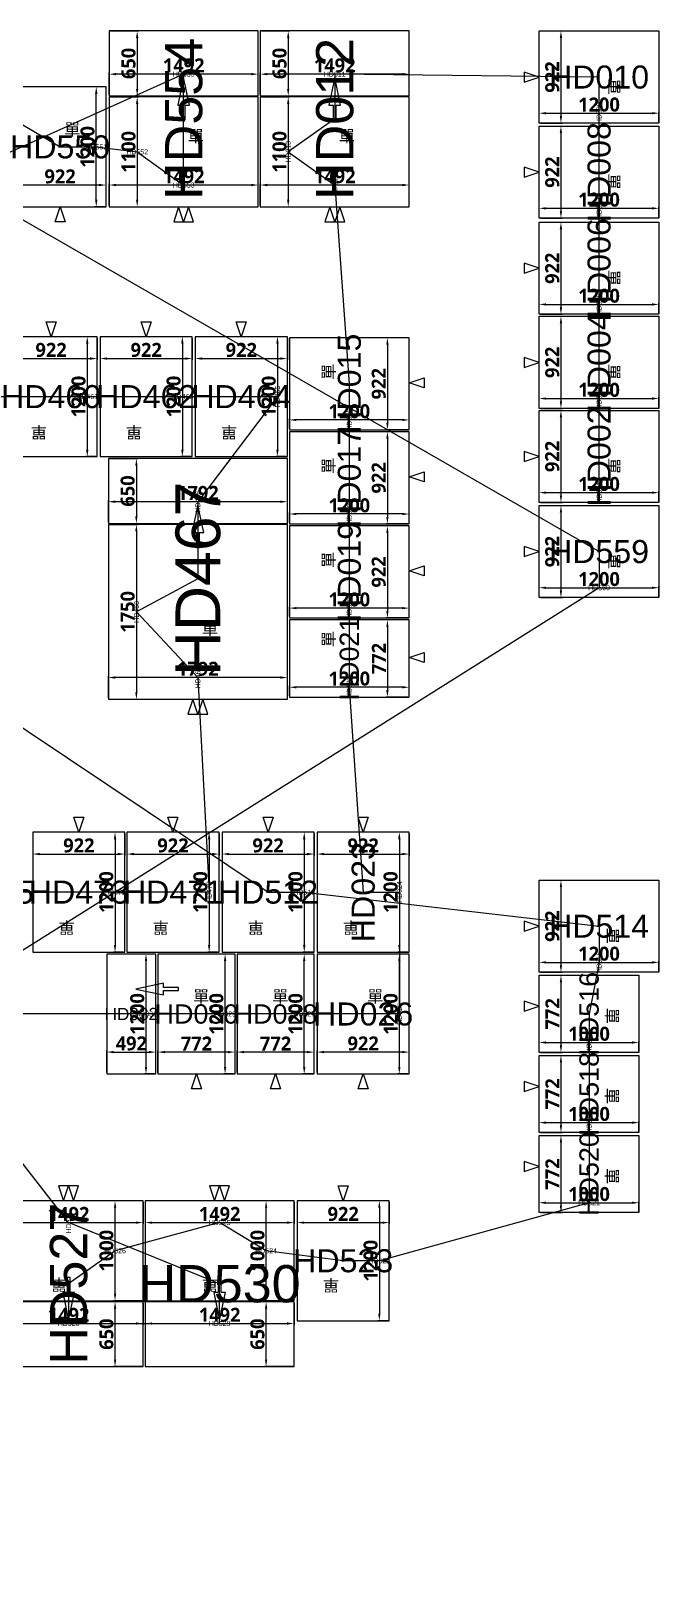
# Model space of a CAD drawing. Header units: millimetres. Extents: x -5972 to 42157, y -1056 to 27932.
# Drawn here: x 35871 to 42157, y 12348 to 27874 of the extents above; entities that cross this region are included whole.
import ezdxf
from ezdxf.enums import TextEntityAlignment as Align

# ---------------------------------------------------------------- set-up
doc = ezdxf.new("R2010")
doc.units = ezdxf.units.MM
for name, color, linetype in [('PREDICTION_ROUTE', 5, 'Continuous'), ('ROUTE_TEXT', 3, 'Continuous'), ('動線', 6, 'Continuous'), ('單層倉', 5, 'Continuous'), ('文字', 7, 'Continuous'), ('標註', 252, 'Continuous')]:
    doc.layers.add(name, color=color, linetype=linetype)
doc.styles.get("Standard").update_dxf_attribs({"font": 'arial.ttf'})
doc.styles.add('新細明體', font='')
doc.styles.add('黑體', font='')
doc.styles.get('新細明體').set_extended_font_data('PMingLiU')
doc.styles.get('黑體').set_extended_font_data('Microsoft JhengHei', bold=True)

msp = doc.modelspace()

# ---------------------------------------------------------------- linework, layer by layer
at = {"layer": 'PREDICTION_ROUTE'}
for points in [[(33253, 27442), (41557, 22663), (41557, 22301), (8144, 1286)], [(34925, 27442), (36162, 26714), (36524, 26714), (36934, 26664), (37399, 26332), (37399, 26994), (37399, 27442), (34925, 26332)], [(41557, 23253), (41557, 23615), (41557, 24195), (41557, 24557), (41557, 25137), (41557, 25499), (41557, 26099), (41557, 26461), (41557, 27051), (41557, 27413), (38911, 27442), (38911, 26994), (38446, 26664), (38911, 26332), (39057, 24343), (39057, 23981), (39057, 23401), (39057, 23039), (39057, 22459), (39057, 22097), (39057, 21592), (39057, 21305), (39196, 19254), (39558, 19254), (39558, 18034), (39196, 18034), (38606, 18034), (38319, 18034), (37814, 18034), (37527, 18034), (37022, 18034), (36875, 18034), (35645, 18034)], [(35492, 24214), (36072, 24214), (36434, 24214), (37024, 24214), (37386, 24214), (37976, 24214), (38338, 24214), (37541, 23162), (37541, 22389), (36926, 22059), (37541, 21402), (37654, 19254), (37292, 19254), (36712, 19254), (36350, 19254), (35760, 19254)], [(35033, 21402), (38244, 19254), (38606, 19254), (41557, 18913), (41557, 18551), (41457, 18036), (41457, 17749), (41457, 17234), (41457, 16947), (41457, 16432), (41457, 16145), (39358, 15564), (38996, 15564), (38224, 15664), (37759, 15946), (36712, 15664), (36247, 15334), (36247, 14936), (37759, 14936), (37759, 15334), (36247, 15946), (32009, 21402)]]:
    msp.add_lwpolyline(points, dxfattribs=at)
at = {"layer": '動線', "lineweight": -3}
for p, q in [((37399, 27408), (37340, 27133)), ((37458, 27133), (37399, 27408)), ((38911, 27408), (38852, 27133)), ((38970, 27133), (38911, 27408)), ((40957, 27413), (40807, 27463)), ((40807, 27463), (40807, 27363)), ((40807, 27363), (40957, 27413)), ((37340, 27133), (37384, 27133)), ((37384, 27133), (37384, 26983)), ((37414, 26983), (37414, 27133)), ((37414, 27133), (37458, 27133)), ((38852, 27133), (38896, 27133)), ((38896, 27133), (38896, 26983)), ((38926, 26983), (38926, 27133)), ((38926, 27133), (38970, 27133)), ((37384, 26983), (37414, 26983)), ((38896, 26983), (38926, 26983)), ((40957, 26461), (40807, 26511)), ((40807, 26511), (40807, 26411)), ((40807, 26411), (40957, 26461)), ((36112, 25964), (36162, 26114)), ((36112, 25964), (36162, 26114)), ((36162, 26114), (36212, 25964)), ((36162, 26114), (36212, 25964)), ((37349, 26114), (37299, 25964)), ((37399, 25964), (37349, 26114)), ((37449, 26114), (37399, 25964)), ((37499, 25964), (37449, 26114)), ((38861, 26114), (38811, 25964)), ((38911, 25964), (38861, 26114)), ((38961, 26114), (38911, 25964)), ((39011, 25964), (38961, 26114)), ((36212, 25964), (36112, 25964)), ((36212, 25964), (36112, 25964)), ((37299, 25964), (37399, 25964)), ((37399, 25964), (37499, 25964)), ((38811, 25964), (38911, 25964)), ((38911, 25964), (39011, 25964)), ((40957, 25499), (40807, 25549)), ((40807, 25549), (40807, 25449)), ((40807, 25449), (40957, 25499)), ((36072, 24814), (36022, 24964)), ((36022, 24964), (36122, 24964)), ((36072, 24814), (36022, 24964)), ((36022, 24964), (36122, 24964)), ((36122, 24964), (36072, 24814)), ((36122, 24964), (36072, 24814)), ((37024, 24814), (36974, 24964)), ((36974, 24964), (37074, 24964)), ((37024, 24814), (36974, 24964)), ((36974, 24964), (37074, 24964)), ((37074, 24964), (37024, 24814)), ((37074, 24964), (37024, 24814)), ((37976, 24814), (37926, 24964)), ((37926, 24964), (38026, 24964)), ((37976, 24814), (37926, 24964)), ((37926, 24964), (38026, 24964)), ((38026, 24964), (37976, 24814)), ((38026, 24964), (37976, 24814)), ((40957, 24557), (40807, 24607)), ((40807, 24607), (40807, 24507)), ((40807, 24507), (40957, 24557)), ((39657, 24353), (39807, 24403)), ((39657, 24353), (39807, 24403)), ((39807, 24403), (39807, 24303)), ((39807, 24403), (39807, 24303)), ((39807, 24303), (39657, 24353)), ((39807, 24303), (39657, 24353)), ((40957, 23615), (40807, 23665)), ((40807, 23665), (40807, 23565)), ((40807, 23565), (40957, 23615)), ((39657, 23411), (39807, 23461)), ((39657, 23411), (39807, 23461)), ((39807, 23461), (39807, 23361)), ((39807, 23461), (39807, 23361)), ((39807, 23361), (39657, 23411)), ((39807, 23361), (39657, 23411)), ((37541, 23128), (37482, 22853)), ((37600, 22853), (37541, 23128)), ((37482, 22853), (37526, 22853)), ((37526, 22853), (37526, 22703)), ((37556, 22703), (37556, 22853)), ((37556, 22853), (37600, 22853)), ((37526, 22703), (37556, 22703)), ((40957, 22663), (40807, 22713)), ((40807, 22713), (40807, 22613)), ((39657, 22469), (39807, 22519)), ((39657, 22469), (39807, 22519)), ((39807, 22519), (39807, 22419)), ((39807, 22519), (39807, 22419)), ((40807, 22613), (40957, 22663)), ((39807, 22419), (39657, 22469)), ((39807, 22419), (39657, 22469)), ((39657, 21602), (39807, 21652)), ((39657, 21602), (39807, 21652)), ((39807, 21552), (39657, 21602)), ((39807, 21552), (39657, 21602)), ((39807, 21652), (39807, 21552)), ((39807, 21652), (39807, 21552)), ((37491, 21184), (37441, 21034)), ((37541, 21034), (37491, 21184)), ((37591, 21184), (37541, 21034)), ((37641, 21034), (37591, 21184)), ((37441, 21034), (37541, 21034)), ((37541, 21034), (37641, 21034)), ((36350, 19854), (36300, 20004)), ((36300, 20004), (36400, 20004)), ((36350, 19854), (36300, 20004)), ((36300, 20004), (36400, 20004)), ((36400, 20004), (36350, 19854)), ((36400, 20004), (36350, 19854)), ((37292, 19854), (37242, 20004)), ((37242, 20004), (37342, 20004)), ((37292, 19854), (37242, 20004)), ((37242, 20004), (37342, 20004)), ((37342, 20004), (37292, 19854)), ((37342, 20004), (37292, 19854)), ((38244, 19854), (38194, 20004)), ((38194, 20004), (38294, 20004)), ((38244, 19854), (38194, 20004)), ((38194, 20004), (38294, 20004)), ((38294, 20004), (38244, 19854)), ((38294, 20004), (38244, 19854)), ((39196, 19854), (39146, 20004)), ((39146, 20004), (39246, 20004)), ((39196, 19854), (39146, 20004)), ((39146, 20004), (39246, 20004)), ((39246, 20004), (39196, 19854)), ((39246, 20004), (39196, 19854)), ((40957, 18913), (40807, 18963)), ((40807, 18963), (40807, 18863)), ((40807, 18863), (40957, 18913)), ((37196, 18343), (36921, 18284)), ((37196, 18299), (37196, 18343)), ((36921, 18284), (37196, 18225)), ((37346, 18299), (37196, 18299)), ((37196, 18269), (37346, 18269)), ((37196, 18225), (37196, 18269)), ((37346, 18269), (37346, 18299)), ((40957, 18111), (40807, 18161)), ((40807, 18161), (40807, 18061)), ((40807, 18061), (40957, 18111)), ((37477, 17284), (37527, 17434)), ((37477, 17284), (37527, 17434)), ((37527, 17434), (37577, 17284)), ((37527, 17434), (37577, 17284)), ((38269, 17284), (38319, 17434)), ((38269, 17284), (38319, 17434)), ((38319, 17434), (38369, 17284)), ((38319, 17434), (38369, 17284)), ((39146, 17284), (39196, 17434)), ((39146, 17284), (39196, 17434)), ((39196, 17434), (39246, 17284)), ((39196, 17434), (39246, 17284)), ((37577, 17284), (37477, 17284)), ((37577, 17284), (37477, 17284)), ((38369, 17284), (38269, 17284)), ((38369, 17284), (38269, 17284)), ((39246, 17284), (39146, 17284)), ((39246, 17284), (39146, 17284)), ((40957, 17309), (40807, 17359)), ((40807, 17359), (40807, 17259)), ((40807, 17259), (40957, 17309)), ((40957, 16507), (40807, 16557)), ((40807, 16557), (40807, 16457)), ((40807, 16457), (40957, 16507)), ((36247, 16314), (36147, 16314)), ((36147, 16314), (36197, 16164)), ((36197, 16164), (36247, 16314)), ((36347, 16314), (36247, 16314)), ((36247, 16314), (36297, 16164)), ((36297, 16164), (36347, 16314)), ((37759, 16314), (37659, 16314)), ((37659, 16314), (37709, 16164)), ((37709, 16164), (37759, 16314)), ((37859, 16314), (37759, 16314)), ((37759, 16314), (37809, 16164)), ((37809, 16164), (37859, 16314)), ((38996, 16164), (38946, 16314)), ((38946, 16314), (39046, 16314)), ((38996, 16164), (38946, 16314)), ((38946, 16314), (39046, 16314)), ((39046, 16314), (38996, 16164)), ((39046, 16314), (38996, 16164)), ((36262, 15395), (36232, 15395)), ((36232, 15395), (36232, 15245)), ((36262, 15245), (36262, 15395)), ((37774, 15395), (37744, 15395)), ((37744, 15395), (37744, 15245)), ((37774, 15245), (37774, 15395)), ((36232, 15245), (36188, 15245)), ((36188, 15245), (36247, 14970)), ((36247, 14970), (36306, 15245)), ((36306, 15245), (36262, 15245)), ((37744, 15245), (37700, 15245)), ((37700, 15245), (37759, 14970)), ((37759, 14970), (37818, 15245)), ((37818, 15245), (37774, 15245))]:
    msp.add_line(p, q, dxfattribs=at)
at = {"layer": '單層倉'}
for p, q in [((38145, 27874), (36653, 27874)), ((36653, 27874), (36653, 27224)), ((38145, 27224), (38145, 27874)), ((39657, 27874), (38165, 27874)), ((38165, 27874), (38165, 27224)), ((39657, 27224), (39657, 27874)), ((40957, 26952), (40957, 27874)), ((40957, 27874), (42157, 27874)), ((42157, 27874), (42157, 26952)), ((36623, 27314), (35701, 27314)), ((36623, 26114), (36623, 27314)), ((36653, 27224), (38145, 27224)), ((38145, 27214), (36653, 27214)), ((36653, 27214), (36653, 26114)), ((38145, 26114), (38145, 27214)), ((38165, 27224), (39657, 27224)), ((39657, 27214), (38165, 27214)), ((38165, 27214), (38165, 26114)), ((39657, 26114), (39657, 27214)), ((42157, 26952), (40957, 26952)), ((40957, 26000), (40957, 26922)), ((40957, 26922), (42157, 26922)), ((42157, 26922), (42157, 26000)), ((35701, 26114), (36623, 26114)), ((36653, 26114), (38145, 26114)), ((38165, 26114), (39657, 26114)), ((42157, 26000), (40957, 26000)), ((40957, 25038), (40957, 25960)), ((40957, 25960), (42157, 25960)), ((42157, 25960), (42157, 25038)), ((42157, 25038), (40957, 25038)), ((40957, 24096), (40957, 25018)), ((40957, 25018), (42157, 25018)), ((42157, 25018), (42157, 24096)), ((36533, 24814), (35611, 24814)), ((36533, 23614), (36533, 24814)), ((37485, 24814), (36563, 24814)), ((36563, 24814), (36563, 23614)), ((37485, 23614), (37485, 24814)), ((38437, 24814), (37515, 24814)), ((37515, 24814), (37515, 23614)), ((38437, 23614), (38437, 24814)), ((39657, 24804), (38457, 24804)), ((38457, 24804), (38457, 23882)), ((39657, 23882), (39657, 24804)), ((42157, 24096), (40957, 24096)), ((40957, 23154), (40957, 24076)), ((40957, 24076), (42157, 24076)), ((42157, 24076), (42157, 23154)), ((38457, 23882), (39657, 23882)), ((39657, 23862), (38457, 23862)), ((38457, 23862), (38457, 22940)), ((39657, 22940), (39657, 23862)), ((35611, 23614), (36533, 23614)), ((36563, 23614), (37485, 23614)), ((37515, 23614), (38437, 23614)), ((38437, 23594), (36645, 23594)), ((36645, 23594), (36645, 22944)), ((38437, 22944), (38437, 23594)), ((42157, 23154), (40957, 23154)), ((40957, 22202), (40957, 23124)), ((40957, 23124), (42157, 23124)), ((42157, 23124), (42157, 22202)), ((36645, 22944), (38437, 22944)), ((38437, 22934), (36645, 22934)), ((36645, 22934), (36645, 21184)), ((38437, 21184), (38437, 22934)), ((38457, 22940), (39657, 22940)), ((39657, 22920), (38457, 22920)), ((38457, 22920), (38457, 21998)), ((39657, 21998), (39657, 22920)), ((42157, 22202), (40957, 22202)), ((38457, 21998), (39657, 21998)), ((39657, 21978), (38457, 21978)), ((38457, 21978), (38457, 21206)), ((39657, 21206), (39657, 21978)), ((36645, 21184), (38437, 21184)), ((38457, 21206), (39657, 21206)), ((36811, 19854), (35889, 19854)), ((35889, 19854), (35889, 18654)), ((36811, 18654), (36811, 19854)), ((37753, 19854), (36831, 19854)), ((36831, 19854), (36831, 18654)), ((37753, 18654), (37753, 19854)), ((38705, 19854), (37783, 19854)), ((37783, 19854), (37783, 18654)), ((38705, 18654), (38705, 19854)), ((39657, 19854), (38735, 19854)), ((38735, 19854), (38735, 18654)), ((39657, 18654), (39657, 19854)), ((40957, 18452), (40957, 19374)), ((40957, 19374), (42157, 19374)), ((42157, 19374), (42157, 18452)), ((35889, 18654), (36811, 18654)), ((37121, 18634), (36629, 18634)), ((36629, 18634), (36629, 17434)), ((36831, 18654), (37753, 18654)), ((37121, 17434), (37121, 18634)), ((37913, 18634), (37141, 18634)), ((37141, 18634), (37141, 17434)), ((37783, 18654), (38705, 18654)), ((37913, 17434), (37913, 18634)), ((38705, 18634), (37933, 18634)), ((37933, 18634), (37933, 17434)), ((38705, 17434), (38705, 18634)), ((38735, 18654), (39657, 18654)), ((39657, 18634), (38735, 18634)), ((38735, 18634), (38735, 17434)), ((39657, 17434), (39657, 18634)), ((42157, 18452), (40957, 18452)), ((40957, 17650), (40957, 18422)), ((40957, 18422), (41957, 18422)), ((41957, 18422), (41957, 17650)), ((41957, 17650), (40957, 17650)), ((40957, 16848), (40957, 17620)), ((40957, 17620), (41957, 17620)), ((41957, 17620), (41957, 16848)), ((36629, 17434), (37121, 17434)), ((37141, 17434), (37913, 17434)), ((37933, 17434), (38705, 17434)), ((38735, 17434), (39657, 17434)), ((41957, 16848), (40957, 16848)), ((40957, 16046), (40957, 16818)), ((40957, 16818), (41957, 16818)), ((41957, 16818), (41957, 16046)), ((36993, 16164), (35501, 16164)), ((36993, 15164), (36993, 16164)), ((38505, 16164), (37013, 16164)), ((37013, 16164), (37013, 15164)), ((38505, 15164), (38505, 16164)), ((39457, 16164), (38535, 16164)), ((38535, 16164), (38535, 14964)), ((39457, 14964), (39457, 16164)), ((41957, 16046), (40957, 16046)), ((35501, 15164), (36993, 15164)), ((36993, 15154), (35501, 15154)), ((36993, 14504), (36993, 15154)), ((37013, 15164), (38505, 15164)), ((38505, 15154), (37013, 15154)), ((37013, 15154), (37013, 14504)), ((38505, 14504), (38505, 15154)), ((38535, 14964), (39457, 14964)), ((35501, 14504), (36993, 14504)), ((37013, 14504), (38505, 14504))]:
    msp.add_line(p, q, dxfattribs=at)
at = {"layer": '標註', "color": 251}
for p, q in [((36667, 27874), (36948, 27874)), ((36934, 27804), (36934, 27294)), ((38179, 27874), (38460, 27874)), ((38446, 27804), (38446, 27294)), ((40971, 27874), (41190, 27874)), ((41176, 27804), (41176, 27022)), ((36653, 27238), (36653, 27456)), ((38075, 27442), (36723, 27442)), ((38145, 27238), (38145, 27456)), ((38165, 27238), (38165, 27456)), ((39587, 27442), (38235, 27442)), ((39657, 27238), (39657, 27456)), ((36609, 27314), (36510, 27314)), ((36524, 26184), (36524, 27244)), ((36667, 27224), (36948, 27224)), ((36667, 27214), (36948, 27214)), ((38179, 27224), (38460, 27224)), ((38179, 27214), (38460, 27214)), ((36934, 27144), (36934, 26184)), ((38446, 27144), (38446, 26184)), ((40957, 26966), (40957, 27065)), ((41027, 27051), (42087, 27051)), ((42157, 26966), (42157, 27065)), ((40971, 26952), (41190, 26952)), ((40971, 26922), (41190, 26922)), ((41176, 26852), (41176, 26070)), ((36553, 26332), (35771, 26332)), ((36553, 26332), (35771, 26332)), ((36623, 26128), (36623, 26346)), ((36623, 26128), (36623, 26346)), ((36653, 26128), (36653, 26346)), ((38075, 26332), (36723, 26332)), ((38145, 26128), (38145, 26346)), ((38165, 26128), (38165, 26346)), ((39587, 26332), (38235, 26332)), ((39657, 26128), (39657, 26346)), ((36609, 26114), (36510, 26114)), ((36667, 26114), (36948, 26114)), ((38179, 26114), (38460, 26114)), ((40957, 26014), (40957, 26113)), ((41027, 26099), (42087, 26099)), ((42157, 26014), (42157, 26113)), ((40971, 26000), (41190, 26000)), ((40971, 25960), (41190, 25960)), ((41176, 25890), (41176, 25108)), ((40957, 25052), (40957, 25151)), ((40971, 25038), (41190, 25038)), ((40971, 25018), (41190, 25018)), ((41027, 25137), (42087, 25137)), ((42157, 25052), (42157, 25151)), ((41176, 24948), (41176, 24166)), ((36519, 24814), (36420, 24814)), ((36519, 24814), (36420, 24814)), ((36434, 24744), (36434, 23684)), ((36434, 24744), (36434, 23684)), ((36533, 24800), (36533, 24581)), ((36533, 24800), (36533, 24581)), ((36563, 24800), (36563, 24581)), ((36563, 24800), (36563, 24581)), ((37471, 24814), (37372, 24814)), ((37471, 24814), (37372, 24814)), ((37386, 24744), (37386, 23684)), ((37386, 24744), (37386, 23684)), ((37485, 24800), (37485, 24581)), ((37485, 24800), (37485, 24581)), ((37515, 24800), (37515, 24581)), ((37515, 24800), (37515, 24581)), ((38423, 24814), (38324, 24814)), ((38423, 24814), (38324, 24814)), ((38338, 24744), (38338, 23684)), ((38338, 24744), (38338, 23684)), ((38437, 24800), (38437, 24581)), ((38437, 24800), (38437, 24581)), ((39643, 24804), (39425, 24804)), ((39643, 24804), (39425, 24804)), ((39439, 24734), (39439, 23952)), ((39439, 24734), (39439, 23952)), ((35681, 24595), (36463, 24595)), ((35681, 24595), (36463, 24595)), ((36633, 24595), (37415, 24595)), ((36633, 24595), (37415, 24595)), ((37585, 24595), (38367, 24595)), ((37585, 24595), (38367, 24595)), ((40957, 24110), (40957, 24209)), ((40971, 24096), (41190, 24096)), ((40971, 24076), (41190, 24076)), ((41027, 24195), (42087, 24195)), ((42157, 24110), (42157, 24209)), ((38457, 23896), (38457, 23995)), ((38457, 23896), (38457, 23995)), ((39587, 23981), (38527, 23981)), ((39587, 23981), (38527, 23981)), ((39657, 23896), (39657, 23995)), ((39657, 23896), (39657, 23995)), ((41176, 24006), (41176, 23224)), ((39643, 23882), (39425, 23882)), ((39643, 23882), (39425, 23882)), ((39643, 23862), (39425, 23862)), ((39643, 23862), (39425, 23862)), ((39439, 23792), (39439, 23010)), ((39439, 23792), (39439, 23010)), ((36519, 23614), (36420, 23614)), ((36519, 23614), (36420, 23614)), ((37471, 23614), (37372, 23614)), ((37471, 23614), (37372, 23614)), ((38423, 23614), (38324, 23614)), ((38423, 23614), (38324, 23614)), ((36659, 23594), (36940, 23594)), ((36926, 23524), (36926, 23014)), ((36645, 22958), (36645, 23176)), ((38367, 23162), (36715, 23162)), ((38437, 22958), (38437, 23176)), ((40957, 23168), (40957, 23267)), ((40971, 23154), (41190, 23154)), ((41027, 23253), (42087, 23253)), ((42157, 23168), (42157, 23267)), ((38457, 22954), (38457, 23053)), ((38457, 22954), (38457, 23053)), ((39587, 23039), (38527, 23039)), ((39587, 23039), (38527, 23039)), ((39657, 22954), (39657, 23053)), ((39657, 22954), (39657, 23053)), ((40971, 23124), (41190, 23124)), ((41176, 23054), (41176, 22272)), ((36659, 22944), (36940, 22944)), ((36659, 22934), (36940, 22934)), ((36926, 22864), (36926, 21254)), ((39643, 22940), (39425, 22940)), ((39643, 22940), (39425, 22940)), ((39643, 22920), (39425, 22920)), ((39643, 22920), (39425, 22920)), ((39439, 22850), (39439, 22068)), ((39439, 22850), (39439, 22068)), ((40957, 22216), (40957, 22315)), ((40971, 22202), (41190, 22202)), ((41027, 22301), (42087, 22301)), ((42157, 22216), (42157, 22315)), ((38457, 22012), (38457, 22111)), ((38457, 22012), (38457, 22111)), ((39587, 22097), (38527, 22097)), ((39587, 22097), (38527, 22097)), ((39657, 22012), (39657, 22111)), ((39657, 22012), (39657, 22111)), ((39643, 21998), (39425, 21998)), ((39643, 21998), (39425, 21998)), ((39643, 21978), (39425, 21978)), ((39643, 21978), (39425, 21978)), ((39439, 21908), (39439, 21276)), ((39439, 21908), (39439, 21276)), ((36645, 21198), (36645, 21416)), ((38367, 21402), (36715, 21402)), ((38437, 21198), (38437, 21416)), ((38457, 21220), (38457, 21319)), ((38457, 21220), (38457, 21319)), ((39587, 21305), (38527, 21305)), ((39587, 21305), (38527, 21305)), ((39657, 21220), (39657, 21319)), ((39657, 21220), (39657, 21319)), ((36659, 21184), (36940, 21184)), ((39643, 21206), (39425, 21206)), ((39643, 21206), (39425, 21206)), ((35889, 19840), (35889, 19621)), ((35889, 19840), (35889, 19621)), ((36797, 19854), (36698, 19854)), ((36797, 19854), (36698, 19854)), ((36712, 19784), (36712, 18724)), ((36712, 19784), (36712, 18724)), ((36811, 19840), (36811, 19621)), ((36811, 19840), (36811, 19621)), ((36831, 19840), (36831, 19621)), ((36831, 19840), (36831, 19621)), ((37739, 19854), (37640, 19854)), ((37739, 19854), (37640, 19854)), ((37654, 19784), (37654, 18724)), ((37654, 19784), (37654, 18724)), ((37753, 19840), (37753, 19621)), ((37753, 19840), (37753, 19621)), ((37783, 19840), (37783, 19621)), ((37783, 19840), (37783, 19621)), ((38691, 19854), (38592, 19854)), ((38691, 19854), (38592, 19854)), ((38606, 19784), (38606, 18724)), ((38606, 19784), (38606, 18724)), ((38705, 19840), (38705, 19621)), ((38705, 19840), (38705, 19621)), ((38735, 19840), (38735, 19621)), ((38735, 19840), (38735, 19621)), ((39643, 19854), (39544, 19854)), ((39643, 19854), (39544, 19854)), ((39558, 19784), (39558, 18724)), ((39558, 19784), (39558, 18724)), ((39657, 19840), (39657, 19621)), ((39657, 19840), (39657, 19621)), ((35959, 19635), (36741, 19635)), ((35959, 19635), (36741, 19635)), ((36901, 19635), (37683, 19635)), ((36901, 19635), (37683, 19635)), ((37853, 19635), (38635, 19635)), ((37853, 19635), (38635, 19635)), ((38805, 19635), (39587, 19635)), ((38805, 19635), (39587, 19635)), ((40971, 19374), (41190, 19374)), ((41176, 19304), (41176, 18522)), ((36797, 18654), (36698, 18654)), ((36797, 18654), (36698, 18654)), ((37107, 18634), (37008, 18634)), ((37739, 18654), (37640, 18654)), ((37739, 18654), (37640, 18654)), ((37899, 18634), (37800, 18634)), ((38691, 18654), (38592, 18654)), ((38691, 18654), (38592, 18654)), ((38691, 18634), (38592, 18634)), ((39643, 18654), (39544, 18654)), ((39643, 18654), (39544, 18654)), ((39643, 18634), (39544, 18634)), ((37022, 18564), (37022, 17504)), ((37814, 17504), (37814, 18564)), ((38606, 17504), (38606, 18564)), ((39558, 17504), (39558, 18564)), ((40957, 18466), (40957, 18565)), ((41027, 18551), (42087, 18551)), ((42157, 18466), (42157, 18565)), ((40971, 18452), (41190, 18452)), ((40971, 18422), (41190, 18422)), ((41176, 18352), (41176, 17720)), ((40957, 17664), (40957, 17763)), ((41027, 17749), (41887, 17749)), ((41957, 17664), (41957, 17763)), ((36629, 17448), (36629, 17667)), ((36699, 17653), (37051, 17653)), ((37121, 17448), (37121, 17667)), ((37141, 17448), (37141, 17667)), ((37141, 17448), (37141, 17667)), ((37843, 17653), (37211, 17653)), ((37843, 17653), (37211, 17653)), ((37913, 17448), (37913, 17667)), ((37913, 17448), (37913, 17667)), ((37933, 17448), (37933, 17667)), ((37933, 17448), (37933, 17667)), ((38635, 17653), (38003, 17653)), ((38635, 17653), (38003, 17653)), ((38705, 17448), (38705, 17667)), ((38705, 17448), (38705, 17667)), ((38735, 17448), (38735, 17667)), ((38735, 17448), (38735, 17667)), ((39587, 17653), (38805, 17653)), ((39587, 17653), (38805, 17653)), ((39657, 17448), (39657, 17667)), ((39657, 17448), (39657, 17667)), ((40971, 17650), (41190, 17650)), ((40971, 17620), (41190, 17620)), ((41176, 17550), (41176, 16918)), ((37107, 17434), (37008, 17434)), ((37899, 17434), (37800, 17434)), ((38691, 17434), (38592, 17434)), ((39643, 17434), (39544, 17434)), ((40957, 16862), (40957, 16961)), ((41027, 16947), (41887, 16947)), ((41957, 16862), (41957, 16961)), ((40971, 16848), (41190, 16848)), ((40971, 16818), (41190, 16818)), ((41176, 16748), (41176, 16116)), ((36979, 16164), (36698, 16164)), ((36993, 16150), (36993, 15932)), ((37013, 16150), (37013, 15932)), ((38491, 16164), (38210, 16164)), ((38505, 16150), (38505, 15932)), ((38535, 16150), (38535, 15932)), ((38535, 16150), (38535, 15932)), ((39443, 16164), (39344, 16164)), ((39443, 16164), (39344, 16164)), ((39457, 16150), (39457, 15932)), ((39457, 16150), (39457, 15932)), ((40957, 16060), (40957, 16159)), ((41957, 16060), (41957, 16159)), ((36712, 15234), (36712, 16094)), ((38224, 15234), (38224, 16094)), ((39358, 16094), (39358, 15034)), ((39358, 16094), (39358, 15034)), ((40971, 16046), (41190, 16046)), ((41027, 16145), (41887, 16145)), ((35571, 15946), (36923, 15946)), ((37083, 15946), (38435, 15946)), ((38605, 15946), (39387, 15946)), ((38605, 15946), (39387, 15946)), ((36979, 15164), (36698, 15164)), ((36979, 15154), (36698, 15154)), ((36712, 14574), (36712, 15084)), ((36993, 15140), (36993, 14922)), ((37013, 15140), (37013, 14922)), ((38491, 15164), (38210, 15164)), ((38491, 15154), (38210, 15154)), ((38224, 14574), (38224, 15084)), ((38505, 15140), (38505, 14922)), ((35571, 14936), (36923, 14936)), ((37083, 14936), (38435, 14936)), ((39443, 14964), (39344, 14964)), ((39443, 14964), (39344, 14964)), ((36979, 14504), (36698, 14504)), ((38491, 14504), (38210, 14504))]:
    msp.add_line(p, q, dxfattribs=at)
for points in [[(36922, 27804), (36945, 27804), (36934, 27874)], [(38434, 27804), (38457, 27804), (38446, 27874)], [(41164, 27804), (41187, 27804), (41176, 27874)], [(36723, 27454), (36723, 27430), (36653, 27442)], [(38075, 27454), (38075, 27430), (38145, 27442)], [(38235, 27454), (38235, 27430), (38165, 27442)], [(39587, 27454), (39587, 27430), (39657, 27442)], [(36512, 27244), (36536, 27244), (36524, 27314)], [(36922, 27294), (36945, 27294), (36934, 27224)], [(36922, 27144), (36945, 27144), (36934, 27214)], [(38434, 27294), (38457, 27294), (38446, 27224)], [(38434, 27144), (38457, 27144), (38446, 27214)], [(41027, 27062), (41027, 27039), (40957, 27051)], [(41164, 27022), (41187, 27022), (41176, 26952)], [(42087, 27062), (42087, 27039), (42157, 27051)], [(41164, 26852), (41187, 26852), (41176, 26922)], [(36553, 26344), (36553, 26320), (36623, 26332)], [(36553, 26344), (36553, 26320), (36623, 26332)], [(36723, 26344), (36723, 26320), (36653, 26332)], [(38075, 26344), (38075, 26320), (38145, 26332)], [(38235, 26344), (38235, 26320), (38165, 26332)], [(39587, 26344), (39587, 26320), (39657, 26332)], [(36512, 26184), (36536, 26184), (36524, 26114)], [(36922, 26184), (36945, 26184), (36934, 26114)], [(38434, 26184), (38457, 26184), (38446, 26114)], [(41027, 26110), (41027, 26087), (40957, 26099)], [(42087, 26110), (42087, 26087), (42157, 26099)], [(41164, 26070), (41187, 26070), (41176, 26000)], [(41164, 25890), (41187, 25890), (41176, 25960)], [(41027, 25148), (41027, 25125), (40957, 25137)], [(41164, 25108), (41187, 25108), (41176, 25038)], [(41164, 24948), (41187, 24948), (41176, 25018)], [(42087, 25148), (42087, 25125), (42157, 25137)], [(36422, 24744), (36446, 24744), (36434, 24814)], [(36422, 24744), (36446, 24744), (36434, 24814)], [(37374, 24744), (37398, 24744), (37386, 24814)], [(37374, 24744), (37398, 24744), (37386, 24814)], [(38326, 24744), (38350, 24744), (38338, 24814)], [(38326, 24744), (38350, 24744), (38338, 24814)], [(39427, 24734), (39450, 24734), (39439, 24804)], [(39427, 24734), (39450, 24734), (39439, 24804)], [(36463, 24607), (36463, 24583), (36533, 24595)], [(36463, 24607), (36463, 24583), (36533, 24595)], [(36633, 24607), (36633, 24583), (36563, 24595)], [(36633, 24607), (36633, 24583), (36563, 24595)], [(37415, 24607), (37415, 24583), (37485, 24595)], [(37415, 24607), (37415, 24583), (37485, 24595)], [(37585, 24607), (37585, 24583), (37515, 24595)], [(37585, 24607), (37585, 24583), (37515, 24595)], [(38367, 24607), (38367, 24583), (38437, 24595)], [(38367, 24607), (38367, 24583), (38437, 24595)], [(41027, 24206), (41027, 24183), (40957, 24195)], [(41164, 24166), (41187, 24166), (41176, 24096)], [(41164, 24006), (41187, 24006), (41176, 24076)], [(42087, 24206), (42087, 24183), (42157, 24195)], [(38527, 23992), (38527, 23969), (38457, 23981)], [(38527, 23992), (38527, 23969), (38457, 23981)], [(39427, 23952), (39450, 23952), (39439, 23882)], [(39427, 23952), (39450, 23952), (39439, 23882)], [(39587, 23992), (39587, 23969), (39657, 23981)], [(39587, 23992), (39587, 23969), (39657, 23981)], [(39427, 23792), (39450, 23792), (39439, 23862)], [(39427, 23792), (39450, 23792), (39439, 23862)], [(36422, 23684), (36446, 23684), (36434, 23614)], [(36422, 23684), (36446, 23684), (36434, 23614)], [(37374, 23684), (37398, 23684), (37386, 23614)], [(37374, 23684), (37398, 23684), (37386, 23614)], [(38326, 23684), (38350, 23684), (38338, 23614)], [(38326, 23684), (38350, 23684), (38338, 23614)], [(36914, 23524), (36937, 23524), (36926, 23594)], [(36715, 23174), (36715, 23150), (36645, 23162)], [(38367, 23174), (38367, 23150), (38437, 23162)], [(41027, 23264), (41027, 23241), (40957, 23253)], [(41164, 23224), (41187, 23224), (41176, 23154)], [(42087, 23264), (42087, 23241), (42157, 23253)], [(36914, 23014), (36937, 23014), (36926, 22944)], [(38527, 23050), (38527, 23027), (38457, 23039)], [(38527, 23050), (38527, 23027), (38457, 23039)], [(39427, 23010), (39450, 23010), (39439, 22940)], [(39427, 23010), (39450, 23010), (39439, 22940)], [(39587, 23050), (39587, 23027), (39657, 23039)], [(39587, 23050), (39587, 23027), (39657, 23039)], [(41164, 23054), (41187, 23054), (41176, 23124)], [(36914, 22864), (36937, 22864), (36926, 22934)], [(39427, 22850), (39450, 22850), (39439, 22920)], [(39427, 22850), (39450, 22850), (39439, 22920)], [(41027, 22312), (41027, 22289), (40957, 22301)], [(41164, 22272), (41187, 22272), (41176, 22202)], [(42087, 22312), (42087, 22289), (42157, 22301)], [(38527, 22108), (38527, 22085), (38457, 22097)], [(38527, 22108), (38527, 22085), (38457, 22097)], [(39427, 22068), (39450, 22068), (39439, 21998)], [(39427, 22068), (39450, 22068), (39439, 21998)], [(39587, 22108), (39587, 22085), (39657, 22097)], [(39587, 22108), (39587, 22085), (39657, 22097)], [(39427, 21908), (39450, 21908), (39439, 21978)], [(39427, 21908), (39450, 21908), (39439, 21978)], [(36715, 21414), (36715, 21390), (36645, 21402)], [(38367, 21414), (38367, 21390), (38437, 21402)], [(38527, 21316), (38527, 21293), (38457, 21305)], [(38527, 21316), (38527, 21293), (38457, 21305)], [(39427, 21276), (39450, 21276), (39439, 21206)], [(39427, 21276), (39450, 21276), (39439, 21206)], [(39587, 21316), (39587, 21293), (39657, 21305)], [(39587, 21316), (39587, 21293), (39657, 21305)], [(36914, 21254), (36937, 21254), (36926, 21184)], [(36700, 19784), (36724, 19784), (36712, 19854)], [(36700, 19784), (36724, 19784), (36712, 19854)], [(37642, 19784), (37666, 19784), (37654, 19854)], [(37642, 19784), (37666, 19784), (37654, 19854)], [(38594, 19784), (38618, 19784), (38606, 19854)], [(38594, 19784), (38618, 19784), (38606, 19854)], [(39546, 19784), (39570, 19784), (39558, 19854)], [(39546, 19784), (39570, 19784), (39558, 19854)], [(35959, 19647), (35959, 19623), (35889, 19635)], [(35959, 19647), (35959, 19623), (35889, 19635)], [(36741, 19647), (36741, 19623), (36811, 19635)], [(36741, 19647), (36741, 19623), (36811, 19635)], [(36901, 19647), (36901, 19623), (36831, 19635)], [(36901, 19647), (36901, 19623), (36831, 19635)], [(37683, 19647), (37683, 19623), (37753, 19635)], [(37683, 19647), (37683, 19623), (37753, 19635)], [(37853, 19647), (37853, 19623), (37783, 19635)], [(37853, 19647), (37853, 19623), (37783, 19635)], [(38635, 19647), (38635, 19623), (38705, 19635)], [(38635, 19647), (38635, 19623), (38705, 19635)], [(38805, 19647), (38805, 19623), (38735, 19635)], [(38805, 19647), (38805, 19623), (38735, 19635)], [(39587, 19647), (39587, 19623), (39657, 19635)], [(39587, 19647), (39587, 19623), (39657, 19635)], [(41164, 19304), (41187, 19304), (41176, 19374)], [(36700, 18724), (36724, 18724), (36712, 18654)], [(36700, 18724), (36724, 18724), (36712, 18654)], [(37010, 18564), (37034, 18564), (37022, 18634)], [(37642, 18724), (37666, 18724), (37654, 18654)], [(37642, 18724), (37666, 18724), (37654, 18654)], [(37802, 18564), (37826, 18564), (37814, 18634)], [(38594, 18724), (38618, 18724), (38606, 18654)], [(38594, 18724), (38618, 18724), (38606, 18654)], [(38594, 18564), (38618, 18564), (38606, 18634)], [(39546, 18724), (39570, 18724), (39558, 18654)], [(39546, 18724), (39570, 18724), (39558, 18654)], [(39546, 18564), (39570, 18564), (39558, 18634)], [(41027, 18562), (41027, 18539), (40957, 18551)], [(41164, 18522), (41187, 18522), (41176, 18452)], [(42087, 18562), (42087, 18539), (42157, 18551)], [(41164, 18352), (41187, 18352), (41176, 18422)], [(41027, 17760), (41027, 17737), (40957, 17749)], [(41164, 17720), (41187, 17720), (41176, 17650)], [(41887, 17760), (41887, 17737), (41957, 17749)], [(36699, 17664), (36699, 17641), (36629, 17653)], [(37051, 17664), (37051, 17641), (37121, 17653)], [(37211, 17664), (37211, 17641), (37141, 17653)], [(37211, 17664), (37211, 17641), (37141, 17653)], [(37843, 17664), (37843, 17641), (37913, 17653)], [(37843, 17664), (37843, 17641), (37913, 17653)], [(38003, 17664), (38003, 17641), (37933, 17653)], [(38003, 17664), (38003, 17641), (37933, 17653)], [(38635, 17664), (38635, 17641), (38705, 17653)], [(38635, 17664), (38635, 17641), (38705, 17653)], [(38805, 17664), (38805, 17641), (38735, 17653)], [(38805, 17664), (38805, 17641), (38735, 17653)], [(39587, 17664), (39587, 17641), (39657, 17653)], [(39587, 17664), (39587, 17641), (39657, 17653)], [(41164, 17550), (41187, 17550), (41176, 17620)], [(37010, 17504), (37034, 17504), (37022, 17434)], [(37802, 17504), (37826, 17504), (37814, 17434)], [(38594, 17504), (38618, 17504), (38606, 17434)], [(39546, 17504), (39570, 17504), (39558, 17434)], [(41027, 16958), (41027, 16935), (40957, 16947)], [(41887, 16958), (41887, 16935), (41957, 16947)], [(41164, 16918), (41187, 16918), (41176, 16848)], [(41164, 16748), (41187, 16748), (41176, 16818)], [(36701, 16094), (36724, 16094), (36712, 16164)], [(38213, 16094), (38236, 16094), (38224, 16164)], [(39346, 16094), (39369, 16094), (39358, 16164)], [(39346, 16094), (39369, 16094), (39358, 16164)], [(41027, 16156), (41027, 16133), (40957, 16145)], [(41887, 16156), (41887, 16133), (41957, 16145)], [(41164, 16116), (41187, 16116), (41176, 16046)], [(36923, 15957), (36923, 15934), (36993, 15946)], [(37083, 15957), (37083, 15934), (37013, 15946)], [(38435, 15957), (38435, 15934), (38505, 15946)], [(38605, 15957), (38605, 15934), (38535, 15946)], [(38605, 15957), (38605, 15934), (38535, 15946)], [(39387, 15957), (39387, 15934), (39457, 15946)], [(39387, 15957), (39387, 15934), (39457, 15946)], [(36701, 15234), (36724, 15234), (36712, 15164)], [(38213, 15234), (38236, 15234), (38224, 15164)], [(36701, 15084), (36724, 15084), (36712, 15154)], [(38213, 15084), (38236, 15084), (38224, 15154)], [(36923, 14947), (36923, 14924), (36993, 14936)], [(37083, 14947), (37083, 14924), (37013, 14936)], [(38435, 14947), (38435, 14924), (38505, 14936)], [(39346, 15034), (39369, 15034), (39358, 14964)], [(39346, 15034), (39369, 15034), (39358, 14964)], [(36701, 14574), (36724, 14574), (36712, 14504)], [(38213, 14574), (38236, 14574), (38224, 14504)]]:
    msp.add_solid(points, dxfattribs=at)

# ---------------------------------------------------------------- texts
at = {"layer": 'ROUTE_TEXT'}
for s, height, p in [('HD554', 373, (37399, 26994)), ('HD012', 373, (38911, 26994)), ('HD009', 50, (41557, 27051)), ('HD008', 230.5, (41557, 26461)), ('HD013', 50, (38446, 26664)), ('HD014', 50, (38911, 26332)), ('HD007', 50, (41557, 26099)), ('HD006', 230.5, (41557, 25499)), ('HD005', 50, (41557, 25137)), ('HD004', 230.5, (41557, 24557)), ('HD015', 230.5, (39057, 24343)), ('HD465', 50, (38338, 24214)), ('HD003', 50, (41557, 24195)), ('HD016', 50, (39057, 23981)), ('HD002', 230.5, (41557, 23615)), ('HD017', 230.5, (39057, 23401)), ('HD467', 448, (37541, 22389)), ('HD001', 50, (41557, 23253)), ('HD466', 50, (37541, 23162)), ('HD018', 50, (39057, 23039)), ('HD019', 230.5, (39057, 22459)), ('HD020', 50, (39057, 22097)), ('HD468', 50, (36926, 22059)), ('HD021', 193, (39057, 21592)), ('HD469', 50, (37541, 21402)), ('HD022', 50, (39057, 21305)), ('HD023', 230.5, (39196, 19254)), ('HD470', 50, (37654, 19254)), ('HD024', 50, (39558, 19254)), ('HD515', 50, (41557, 18551)), ('HD516', 193, (41457, 18036)), ('HD025', 50, (39558, 18034)), ('HD517', 50, (41457, 17749)), ('HD518', 193, (41457, 17234)), ('HD519', 50, (41457, 16947)), ('HD520', 193, (41457, 16432)), ('HD527', 373, (36247, 15334)), ('HD531', 50, (36247, 15946))]:
    msp.add_text(s, height=height, rotation=90, dxfattribs=at).set_placement(p, align=Align.MIDDLE_CENTER)
for s, height, p in [('HD010', 230.5, (41557, 27413)), ('HD555', 50, (37399, 27442)), ('HD011', 50, (38911, 27442)), ('HD550', 230.5, (36162, 26714)), ('HD551', 50, (36524, 26714)), ('HD552', 50, (36934, 26664)), ('HD553', 50, (37399, 26332)), ('HD460', 230.5, (36072, 24214)), ('HD461', 50, (36434, 24214)), ('HD462', 230.5, (37024, 24214)), ('HD463', 50, (37386, 24214)), ('HD464', 230.5, (37976, 24214)), ('HD559', 230.5, (41557, 22663)), ('HD560', 50, (41557, 22301)), ('HD475', 230.5, (35398, 19254)), ('HD473', 230.5, (36350, 19254)), ('HD472', 50, (36712, 19254)), ('HD471', 230.5, (37292, 19254)), ('HD512', 230.5, (38244, 19254)), ('HD513', 50, (38606, 19254)), ('HD514', 230.5, (41557, 18913)), ('HD032', 123, (36875, 18034)), ('HD031', 50, (37022, 18034)), ('HD030', 193, (37527, 18034)), ('HD029', 50, (37814, 18034)), ('HD028', 193, (38319, 18034)), ('HD027', 50, (38606, 18034)), ('HD026', 230.5, (39196, 18034)), ('HD521', 50, (41457, 16145)), ('HD525', 50, (37759, 15946)), ('HD526', 50, (36712, 15664)), ('HD524', 50, (38224, 15664)), ('HD523', 230.5, (38996, 15564)), ('HD530', 373, (37759, 15334)), ('HD522', 50, (39358, 15564)), ('HD528', 50, (36247, 14936)), ('HD529', 50, (37759, 14936))]:
    msp.add_text(s, height=height, dxfattribs=at).set_placement(p, align=Align.MIDDLE_CENTER)
at = {"layer": '文字', "color": 3, "style": '新細明體'}
for rotation, p in [(270, (41639, 27399)), (360, (36202, 26829)), (360, (37439, 26761)), (360, (38951, 26761)), (270, (41639, 26447)), (270, (41639, 25485)), (90, (38912, 24382)), (270, (41639, 24543)), (180, (36032, 23918)), (180, (36984, 23918)), (180, (37936, 23918)), (90, (38912, 23440)), (270, (41639, 23601)), (90, (38912, 22498)), (270, (41639, 22649)), (360, (37581, 21831)), (90, (38912, 21706)), (180, (36310, 18958)), (180, (37252, 18958)), (180, (38204, 18958)), (180, (39156, 18958)), (270, (41625, 18899)), (360, (37492, 18150)), (360, (38284, 18150)), (360, (39236, 18150)), (270, (41625, 18097)), (270, (41625, 17295)), (270, (41625, 16493)), (180, (36233, 15384)), (180, (37745, 15384)), (180, (38956, 15378))]:
    msp.add_text('單', height=120, rotation=rotation, dxfattribs=at).set_placement(p)
at = {"layer": '標註', "color": 251, "char_height": 140, "attachment_point": 5, "rotation": 90, "style": '黑體'}
for s, insert in [('650', (36847, 27549)), ('650', (38359, 27549)), ('1200', (36437, 26714)), ('1100', (36847, 26664)), ('1100', (38359, 26664)), ('1200', (36347, 24214)), ('1200', (36347, 24214)), ('1200', (37299, 24214)), ('1200', (37299, 24214)), ('1200', (38251, 24214)), ('1200', (38251, 24214)), ('922', (39352, 24343)), ('922', (39352, 23401)), ('650', (36839, 23269)), ('922', (39352, 22459)), ('1750', (36839, 22059)), ('772', (39353, 21592)), ('1200', (36625, 19254)), ('1200', (36625, 19254)), ('1200', (37567, 19254)), ('1200', (37567, 19254)), ('1200', (38519, 19254)), ('1200', (38519, 19254)), ('1200', (39471, 19254)), ('1200', (39471, 19254)), ('1200', (36935, 18034)), ('1200', (37727, 18034)), ('1200', (38519, 18034)), ('1200', (39471, 18034)), ('1000', (36626, 15664)), ('1000', (38138, 15664)), ('1200', (39271, 15564)), ('1200', (39271, 15564)), ('650', (36626, 14829)), ('650', (38138, 14829))]:
    msp.add_mtext(s, dxfattribs=dict(at, insert=insert))
at = {"layer": '標註', "color": 251, "char_height": 140, "attachment_point": 5, "style": '黑體'}
for s, insert in [('1492', (37399, 27529)), ('1492', (38911, 27529)), ('1200', (41557, 27137)), ('922', (36162, 26418)), ('1200', (41557, 26185)), ('1200', (41557, 25223)), ('1200', (41557, 24281)), ('1200', (39057, 24067)), ('1200', (39057, 24067)), ('1792', (37541, 23249)), ('1200', (41557, 23339)), ('1200', (39057, 23125)), ('1200', (39057, 23125)), ('1200', (41557, 22387)), ('1200', (39057, 22183)), ('1200', (39057, 22183)), ('1200', (39057, 21391)), ('1200', (39057, 21391)), ('1200', (41557, 18637)), ('1000', (41457, 17835)), ('1000', (41457, 17033)), ('1000', (41457, 16231)), ('1492', (36247, 15022)), ('1492', (37759, 15022))]:
    msp.add_mtext(s, dxfattribs=dict(at, insert=insert))
at = {"layer": '標註', "color": 2, "char_height": 140, "attachment_point": 5, "rotation": 90, "style": '黑體'}
for s, insert in [('922', (41089, 27413)), ('922', (41089, 26461)), ('922', (41089, 25499)), ('922', (41089, 24557)), ('922', (39352, 24343)), ('922', (41089, 23615)), ('922', (39352, 23401)), ('922', (41089, 22663)), ('922', (39352, 22459)), ('772', (39353, 21592)), ('922', (41089, 18913)), ('772', (41090, 18036)), ('772', (41090, 17234)), ('772', (41090, 16432))]:
    msp.add_mtext(s, dxfattribs=dict(at, insert=insert))
at = {"layer": '標註', "color": 2, "char_height": 140, "attachment_point": 5, "style": '黑體'}
for s, insert in [('922', (36162, 26418)), ('1492', (37399, 26419)), ('1492', (38911, 26419)), ('922', (36072, 24681)), ('922', (36072, 24681)), ('922', (37024, 24681)), ('922', (37024, 24681)), ('922', (37976, 24681)), ('922', (37976, 24681)), ('1792', (37541, 21489)), ('922', (36350, 19721)), ('922', (36350, 19721)), ('922', (37292, 19721)), ('922', (37292, 19721)), ('922', (38244, 19721)), ('922', (38244, 19721)), ('922', (39196, 19721)), ('922', (39196, 19721)), ('492', (36875, 17739)), ('772', (37527, 17738)), ('772', (37527, 17738)), ('772', (38319, 17738)), ('772', (38319, 17738)), ('922', (39196, 17739)), ('922', (39196, 17739)), ('1492', (36247, 16032)), ('1492', (37759, 16032)), ('922', (38996, 16032)), ('922', (38996, 16032))]:
    msp.add_mtext(s, dxfattribs=dict(at, insert=insert))

doc.saveas('drawing.dxf')
